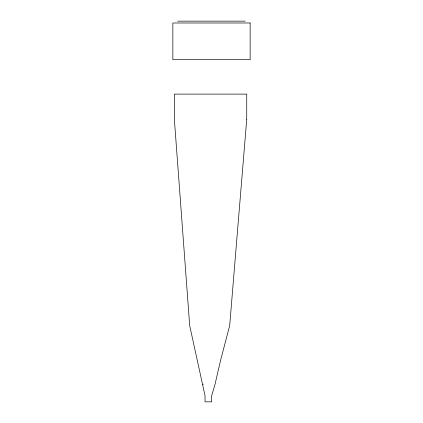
<?xml version="1.0" encoding="UTF-8"?>
<svg xmlns="http://www.w3.org/2000/svg" width="423" height="423" viewBox="0 0 423 423"><rect width="100%" height="100%" fill="white"/><g stroke="black" fill="none" stroke-linecap="round" stroke-linejoin="round"><path stroke-width="0.63" d="M177.692 21.15L245.303 21.15M202.754 384.237L203.378 384.237M246.736 119.334L229.678 325.684L220.711 359.783L215.048 384.237L211.648 395.817L211.648 401.85L205.044 401.85L205.044 395.817L189.7 325.684L174.371 119.334L174.371 94.112L246.736 94.112L246.736 119.334M250.146 22.99L172.854 22.99L172.854 59.696L250.146 59.696L250.146 22.99"/></g></svg>
